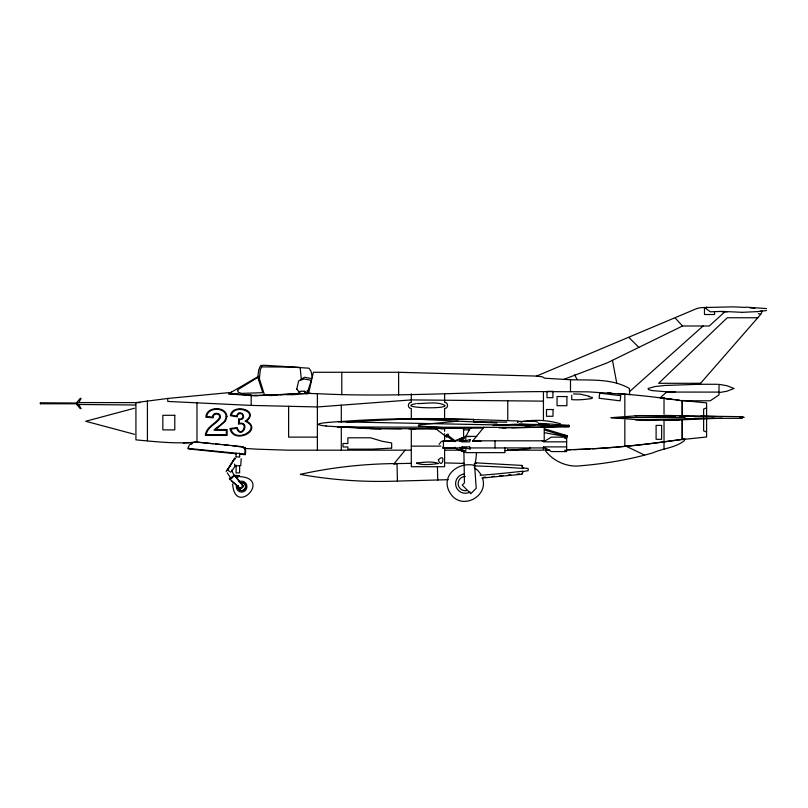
<?xml version="1.0" encoding="UTF-8"?>
<svg xmlns="http://www.w3.org/2000/svg" width="808" height="808" viewBox="0 0 808 808"><rect width="100%" height="100%" fill="white"/><g stroke="black" fill="none" stroke-linecap="round" stroke-linejoin="round"><path stroke-width="1.21" d="M76.689 403.798L40.4 403.778L40.4 402.798L76.689 403.01L76.699 404.444L80.234 408.626L81.113 408.626L78.77 404.465C75.891 406.99 76.831 400.314 76.689 403.323M40.4 403.778L40.4 402.798M259.206 380.487L260.297 369.872L262.024 365.761L263.034 365.206L300.121 367.448L301.233 378.275M257.742 377.245L258.722 370.024L260.378 365.903L261.337 365.297L262.196 366.893L291.294 367.064L308.949 368.185L311.019 371.145L312.282 377.427M232.643 483.952C234.785 516.827 272.235 478.679 239.865 476.609M226.159 471.569L226.977 469.933L228.26 469.64M296.748 389.082L298.637 380.901L304.242 378.972L311.322 380.326L307.242 393.112L305.071 392.678M240.744 465.751L241.178 458.691M517.847 422.21L518.12 421.049L521.756 422.079M544.673 432.724L567.075 436.886L567.327 435.795L544.703 428.836M188.668 447.975L188.405 448.925L199.667 450.076A894.84 3.384 5.8 0 1 236.38 453.813M439.108 444.36L441.501 441.269M522.13 473.67L522.736 471.63M234.825 458.217L227.563 469.822L234.825 458.217L235.391 458.419M760.298 311.292L762.227 311.05L761.015 314.039L699.738 384.255L664.53 385.487L654.753 386.588L648.087 388.466L648.521 389.567L651.985 390.587L673.579 392.355M470.206 428.25L465.782 436.583L470.468 436.583M684.538 440.451C676.084 447.703 662.934 448.369 652.965 452.813C628.17 460.055 602.546 464.115 576.821 466.085C564.772 466.267 552.945 460.419 545.531 450.965M78.77 402.566L81.113 398.394L80.245 398.394L76.699 402.566L139.936 402.616M238.269 476.69C240.299 473.963 237.683 478.659 235.774 476.629M231.563 471.226L235.886 465.166M231.553 470.165L234.431 476.043M393.718 464.146L405.121 450.177M483.861 427.311L472.458 441.279L481.043 441.279M236.734 475.447L234.168 475.356L229.371 478.77L240.38 488.699L243.329 485.881L235.865 476.821L237.956 476.821M240.38 488.699L243.329 485.881M230.957 478.589L227.25 472.801M725.14 311.575L709.273 325.998L682.528 325.998L607.414 362.792L563.853 379.366L544.744 378.225L542.289 376.781L536.431 376.124L694.355 309.575A22.089 22.089 0 0 1 702.031 307.585L732.543 306.868A305.757 305.757 0 0 1 744.754 307.434M629.654 391.547L703.081 325.998M618.181 393.526A871.115 871.115 0 0 1 626.372 394.264L627.604 394.385A834.018 830.775 -41.2 0 1 660.136 397.809L667.105 391.708L675.488 391.708M459.661 447.218C459.782 449.723 467.276 448.894 462.307 447.218M298.344 392.9L300.839 391.123L305.474 391.526M232.744 477.205L231.714 477.922M233.815 476.468L234.805 475.781L233.724 476.468M191.486 444.087L192.254 443.592M416.686 463.075C421.958 465.549 431.926 464.418 438.401 463.509C432.765 461.004 423.281 462.277 416.686 463.075L416.686 463.539M230.846 392.486L228.422 393.89L254.035 395.799L310.868 393.304M231.219 392.264L257.671 376.861M229.826 393.223L231.613 392.213L229.3 393.536L255.217 395.516L307.141 393.506L307.141 390.668M415.686 403.727C395.466 407.515 445.289 409.686 445.046 405.535C437.411 400.99 425.705 403.849 416.807 403.515M464.449 436.916L463.762 437.209M300.273 379.548L304.727 377.265L311.716 378.619M228.937 392.627L167.781 398.445L135.926 402.586L135.926 439.855C156.358 441.814 176.669 443.986 196.98 442.117L213.039 443.713M463.267 437.421L463.832 437.209M682.619 400.798L682.285 400.586M462.701 437.653L463.348 437.421M460.136 438.643L455.076 440.623L455.076 441.683M462.095 437.906L462.782 437.653M706.596 407.848L703.637 409.02L703.637 416.08M461.489 438.138L462.176 437.906M463.56 437.886C453.278 441.38 468.357 437.936 463.469 437.825M461.57 438.138L460.439 438.522M525.402 426.371L531.775 425.069A80.861 55.186 90 0 1 532.957 424.968L569.054 426.361L564.176 426.624M474.346 463.772L476.538 462.994M462.388 438.269L462.994 438.057M462.58 441.542C467.579 439.895 460.338 438.996 459.984 441.562M134.532 408.222L85.698 421.271L134.532 434.31M706.505 432.028L703.637 430.886L703.637 418.019M521.625 421.695C534.502 419.362 547.915 420.079 560.469 423.786M522.342 471.609L528.18 470.7L528.139 468.499L522.261 467.832M682.285 439.401L684.962 439.027L661.429 442.239A873.408 873.408 0 0 1 626.372 446.269L624.837 446.41L624.837 419.958M760.772 311.242L762.227 311.05M763.035 310.979L766.499 310.514M682.275 439.411L661.429 442.138A873.408 873.408 0 0 1 626.372 446.178L614.666 447.208A870.186 870.186 0 0 1 567.751 449.743M760.348 311.252L757.237 311.646M185.345 442.774L183.345 443.299M719.241 392.577L726.857 391.244L734.068 388.466L726.857 385.699L719.241 384.366M483.164 477.387L485.679 477.154M491.961 476.548L494.476 476.306M499.506 475.831L503.273 475.468M508.303 474.993L510.818 474.75M517.1 474.144L519.615 473.912M481.921 478.063L522.14 474.225L523.039 471.165L511.828 472.407A846.501 598.566 -1.2 0 1 480.114 475.336M757.237 311.615L742.421 312.322M690.426 418.948L684.376 419.463M615.797 447.198L623.705 446.511M493.082 425.493L514.595 424.261L539.875 424.473M693.214 416.342L703.808 416.514M504.929 450.622L529.998 448.602L529.998 447.39M346.369 421.948L404.242 419.079L473.609 419.473M457.995 421.14L419.281 424.786L418.372 425.159L418.574 425.968M680.013 419.776L647.269 420.493L611.101 417.665L639.764 415.554L675.135 415.736M448.349 479.679L389.123 481.326C359.368 481.932 329.553 479.639 300.263 474.377C331.997 467.246 364.519 463.812 397.031 463.539L397.405 481.154M705.152 307.979L706.909 307.262L704.778 307.757L710.373 311.807L722.443 311.403L742.188 312.322M718.999 392.102L666.711 392.062M568.297 425.392L569.054 425.341L569.054 426.725L549.521 427.412A62.408 62.408 0 0 1 541.107 426.907L541.057 426.604A86.315 86.315 0 0 1 551.632 425.887A164.569 164.569 0 0 1 569.054 426.725M270.72 395.486L275.235 395.274M742.471 417.342L744.117 417.312A493.637 493.637 0 0 0 740.178 417.13M308.646 393.375L307.141 393.425M296.374 394.334L287.224 394.688M536.431 376.124L537.239 376.114M296.364 394.203L279.891 394.718M186.294 442.855L192.819 442.441M665.348 420.473L722.079 418.16M269.852 395.536L277.306 395.233M290.981 394.688L297.192 394.435M537.007 376.094L398.617 372.276L313.332 372.276L308.616 393.425L319.584 393.779C394.456 397.465 469.367 391.729 544.269 391.607L588.184 391.84L629.725 394.597L629.291 388.396C609.788 377.205 585.497 380.982 563.853 379.366M553.732 427.068L502.455 427.876M465.923 436.32L476.75 436.451M541.249 427.089L543.218 427.028L511.646 427.786M713.939 418.12L635.714 419.958M235.492 475.72L239.168 475.619M235.017 475.72L238.875 475.619M452.611 428.169L463.59 427.937M457.086 428.139L440.441 428.392M573.478 393.9L580.457 394.183L589.062 396.173M411.454 463.337L394.122 463.641L396.061 463.641M535.027 427.543L525.432 426.806M463.529 429.906L469.408 429.805M474.003 440.794L472.832 440.815L544.218 440.815L542.168 440.794M476.447 453.429A59.843 59.742 -8.2 0 1 474.609 465.327C455.641 461.176 437.865 479.215 452.45 496.152C464.449 509.252 488.042 495.647 482.679 478.71M276.346 394.769L263.529 394.89M697.294 384.275L717.696 384.275M429.25 428.553L436.098 428.482L434.492 428.543M440.764 428.422L443.097 428.381M408.737 428.796L471.135 428.19M483.103 428.058L470.246 428.179M457.995 428.311L453.52 428.331M411.302 450.177L287.88 450.187L258.388 449.228L245.289 448.47L245.289 447.844A3.687 0.556 3.3 0 0 244.551 447.47L232.431 445.642M499.001 427.897L506.02 427.836M415.12 428.735L366.67 428.543L326.089 426.058M549.753 450.026L544.754 450.056L548.561 450.127M611.101 417.665L685.174 417.352M519.908 421.412L535.068 421.362L537.936 422.21M721.988 311.817L727.412 311.817M757.773 317.746L727.281 317.746L658.641 383.295L700.576 383.295M306.242 393.738L307.676 393.738M682.184 400.788L710.252 400.798L718.999 394.92L718.999 384.356M700.819 416.1L742.471 416.696M694.173 418.332L742.471 418.332M528.493 427.422L337.421 426.978M437.199 428.775L411.302 428.775L411.302 466.721L444.602 466.721L444.602 448.531M440.905 428.775L444.602 428.775M401.182 428.836L374.74 428.482L346.369 426.998M317.382 437.118L288.628 437.118L288.628 406.283M566.65 438.441L564.873 438.441L564.873 437.158M465.256 440.794L443.451 440.794L443.451 447.935L466.469 447.935M442.824 441.097L455.076 441.037M566.65 441.845L543.471 441.845L551.329 437.158L566.65 437.158L566.65 451.571L551.329 451.571L543.471 446.885L566.65 446.885M411.302 446.127L440.905 446.127M469.993 447.935L545.562 447.935M463.348 451.48L455.076 448.319L442.824 448.319L442.824 447.137M444.551 450.177L461.206 450.177M566.65 450.288L564.873 450.288L564.873 451.571M236.088 456.904L239.623 456.904M236.088 465.751L239.623 465.751M237.209 476.245L238.501 476.245M491.193 421.907L473.609 421.867L473.609 419.312M78.77 404.465L76.699 404.444L135.562 405.02M635.128 415.777L675.195 416.15M453.389 428.331L418.584 425.978M543.441 401.132L411.302 399.909L317.413 406.959L251.187 405.414L167.781 401.445L167.781 398.445M680.063 416.221L693.476 416.393M491.365 421.917L506.778 422.17M338.289 421.786L528.493 425.553M715.999 416.524L664.903 415.383M445.632 462.923L463.873 463.418L462.176 463.378M549.268 427.21L542.885 427.018M229.371 478.77L231.088 478.831M740.118 417.18L743.017 417.322M519.352 424.079L535.027 424.836M412.12 418.958L496.96 422.998M745.471 307.111L766.459 308.575M538.562 423.372L545.723 423.756M476.538 462.893L521.928 465.418L522.958 468.337L519.928 468.216A846.501 598.566 -1.2 0 0 474.023 465.873M682.184 416.12L687.861 416.494M680.316 416.009L682.316 416.13M229.341 393.536L239.047 394.223M248.743 394.92L251.167 395.092M254.813 395.344L257.237 395.516M569.054 425.341L545.683 423.745M326.563 426.099C301.515 423.362 341.976 421.513 343.531 421.382C379.922 418.635 416.443 418.18 452.914 418.857L517.484 420.978L517.787 422.2M196.98 442.117L196.293 442.057A7.272 6.514 9 0 0 193.395 442.299L189.446 444.905L187.809 448.4L199.081 449.521A894.84 11.292 5.7 0 1 243.127 453.904L244.753 454.066L245.036 450.49A3.687 3.626 28.3 0 0 244.471 448.238L242.168 446.662L196.98 442.117L196.98 402.455M215.483 443.956L220.382 444.44M224.058 444.804L228.957 445.289M455.591 441.208L447.612 435.047L446.986 435.28L446.834 435.987L453.813 441.38M758.298 313.716L760.197 313.938M682.275 400.788L660.136 397.809L667.509 398.718M669.903 399.011L673.62 399.485M676.094 399.798L679.801 400.263M660.136 397.809L671.317 399.304M538.936 423.715L549.268 425.139M567.327 435.795L561.419 434.704M298.536 391.355L300.717 391.789M230.836 472.236L227.442 469.933L234.744 458.419L235.249 459.015M242.632 447.208L243.885 447.481A3.676 0.556 3.3 0 1 245.289 447.996M242.834 447.289L244.501 448.177A3.676 3.626 27.1 0 1 245.662 451.157L245.349 454.732L243.713 454.561A894.84 3.384 5.8 0 0 240.047 454.187M567.075 436.886L544.713 430.048M462.237 450.541L462.853 450.753M462.782 451.248L460.025 450.319M463.045 451.48L463.832 451.692M463.529 451.692L464.529 452.056L463.903 451.864M626.119 446.248L644.602 455.106M461.065 450.056L460.207 449.612M446.834 435.987L447.612 435.047M474.266 467.751L478.003 470.62L480.871 474.357M446.238 436.774L434.755 427.917A1.596 0.869 -53.3 0 0 435.805 427.775M231.785 481.093L240.643 488.699M628.917 337.471L638.845 347.389M234.168 475.356L243.067 485.881M675.246 318.099L682.528 325.998M296.768 389.042L298.556 391.304M304.151 391.022L305.323 392.86M574.629 374.851L577.144 379.548M521.928 465.418L522.958 468.438M258.661 376.286L264.6 395.274M234.532 464.055L234.916 465.751M612.474 360.307L616.756 383.164M474.609 465.327L476.225 488.284L470.791 493.708L462.237 485.093L464.449 482.881L463.893 450.783M437.451 467.095L437.734 480.305M463.499 428.119L463.661 437.279M714.535 311.666L714.535 314.524L704.475 314.524L704.475 307.424M706.596 416.655L706.596 402.909L682.184 400.465L682.184 416.968M706.596 417.756L706.596 437.007L682.184 439.552L682.184 420.009M682.275 400.465L682.275 416.968M682.275 420.009L682.275 439.552M664.025 398.001L664.025 414.272M664.025 419.958L664.025 449.41M624.837 394.375L624.837 416.524M571.731 395.223L571.731 399.637A57.216 47.733 3.1 0 0 578.71 399.788L580.457 399.728A56.903 47.45 4.4 0 0 585.618 399.293L585.649 399.283A58.459 38.895 3.4 0 0 590.749 398.667L592.052 398.465L592.426 397.465L590.749 397.082A58.287 38.774 3.4 0 0 589.062 396.728M570.499 379.507L570.499 391.537M544.218 427.624L544.218 441.279M543.441 391.759L543.441 419.958M543.441 447.137L543.441 450.177L507.757 450.177L507.757 449.147M507.757 400.687L507.757 419.958M504.929 447.551L504.929 452.642L465.782 452.642L465.782 448.561M495.011 440.916L495.011 447.935M465.782 436.31L465.782 440.39M455.076 447.137L455.076 448.319M444.602 393.779L444.602 402.374C448.531 402.222 448.531 408.636 444.602 408.484L444.602 418.837M444.602 427.775L444.602 431.29M444.602 433.734L444.602 441.33M442.824 441.037L442.824 441.683M411.302 393.779L411.302 402.374C407.373 402.222 407.373 408.636 411.302 408.484L411.302 418.837M398.617 372.276L398.617 395.061M341.794 372.276L341.794 394.779M341.299 405.161L341.299 422.19M341.299 427.775L341.299 450.177M317.382 393.779L317.382 450.177M251.187 395.526L251.187 405.414M239.623 453.116L239.623 456.823M239.623 465.479L239.623 472.892L236.088 472.892L236.088 465.479M236.088 453.116L236.088 456.823M147.42 400.909L147.42 440.744M467.135 490.506A7.161 7.151 -12.7 0 1 458.186 484.527A7.161 7.151 -12.7 0 1 465.287 476.437M470.135 491.981A9.696 9.686 -12.7 0 1 456.035 486.507A9.696 9.686 -12.7 0 1 464.438 473.942M380.962 428.917A748.45 748.45 0 0 1 370.458 428.755M749.824 307.808A305.757 305.757 0 0 1 754.894 308.272M607.636 392.688A871.115 871.115 0 0 1 611.151 392.951M242.077 485.335A1.303 1.262 -90 0 1 242.844 487.254A1.303 1.262 -90 0 1 240.855 487.527M240.784 482.689A4.04 3.919 -90 0 1 245.703 486.244A4.04 3.919 -90 0 1 241.461 490.628A4.04 3.919 -90 0 1 238.017 485.558M240.602 482.699A4.04 3.909 -90 0 1 245.511 486.244A4.04 3.909 -90 0 1 241.279 490.618A4.04 3.909 -90 0 1 237.835 485.558M238.956 481.851A5.484 5.323 -90 0 1 246.753 485.184A5.484 5.323 -90 0 1 241.612 492.092A5.484 5.323 -90 0 1 236.471 485.184M614.666 447.299A870.186 870.186 0 0 1 592.395 448.824M590.052 448.945A870.186 870.186 0 0 1 573.619 449.662M571.276 449.733A870.186 870.186 0 0 1 567.751 449.834M237.703 390.527L238.017 391.729A2.313 2.101 -56.3 0 0 238.562 392.264L241.471 393.405L262.741 392.668L257.843 377.376L238.037 389.587L237.703 390.527M238.794 418.978L238.421 424.16C250.086 420.877 240.946 439.542 237.229 427.584L229.977 428.543C233.34 445.056 263.852 430.442 246.491 421.039C260.226 410.131 232.421 402.748 230.371 415.645L237.229 416.877C236.714 412.201 244.642 412.555 242.834 417.17A3.283 3.252 -29.4 0 1 239.744 419.069L238.794 418.978M239.421 419.726L239.168 423.331C251.258 421.291 241.137 440.38 236.744 428.331L230.926 429.099C235.36 444.38 263.135 428.22 245.026 421.221C259.863 412.05 234.371 403.374 231.27 415.12L236.724 416.09C239.208 406.868 249.056 419.342 239.421 419.726M438.36 459.924C442.037 470.983 446.42 451.44 438.36 459.924M599.718 393.132L599.092 398.263L620.15 400.829L620.776 395.708L599.718 393.132M226.189 416.484C225.755 423.402 217.867 425.624 213.918 430.24L226.381 430.24L226.381 434.714L206.192 434.714C207.323 426.725 216.332 424.291 220.15 418.12C222.23 412.605 212.514 411.252 212.575 417.039L206.747 416.564C207.494 406.969 225.594 406.879 226.189 416.484M226.917 416.484L225.523 421.039L215.766 429.523L227.099 429.523L227.099 435.431L205.333 435.431C205.979 426.927 215.251 424.038 219.463 417.867C221.099 412.858 212.443 412.666 213.13 417.807L205.868 417.211C205.989 406.161 226.28 405.656 226.917 416.484M470.387 439.522L469.61 441.845L461.6 441.845L470.387 439.522M464.246 451.086C457.793 450.389 459.671 447.42 464.246 451.086M232.664 477.205L231.785 477.861L232.694 477.245M391.658 448.107L372.599 449.147L347.874 449.187L347.874 446.976L342.996 446.976L342.996 443.501L347.874 443.501L347.874 437.795L370.498 437.795L382.376 441.33L391.658 442.956L391.658 448.107M552.925 391.375L547.006 391.375L547.006 397.708L552.925 397.708L552.925 391.375M566.903 396.546L557.045 396.546L557.045 405.697L566.903 405.697L566.903 396.546M553.015 409.515L546.491 409.515L546.491 416.272L553.015 416.272L553.015 409.515M174.781 415.302L162.842 415.302L162.842 429.896L174.781 429.896L174.781 415.302M661.631 425.412L656.096 425.412L656.096 439.31L661.631 439.31L661.631 425.412M469.61 446.885L461.6 446.885L470.387 449.218L469.61 446.885M447.299 436.643A1.596 0.869 -53.3 0 0 448.198 434.26A1.596 0.869 -53.3 0 0 446.157 435.653A1.596 0.869 -53.3 0 0 447.299 436.643"/></g></svg>
